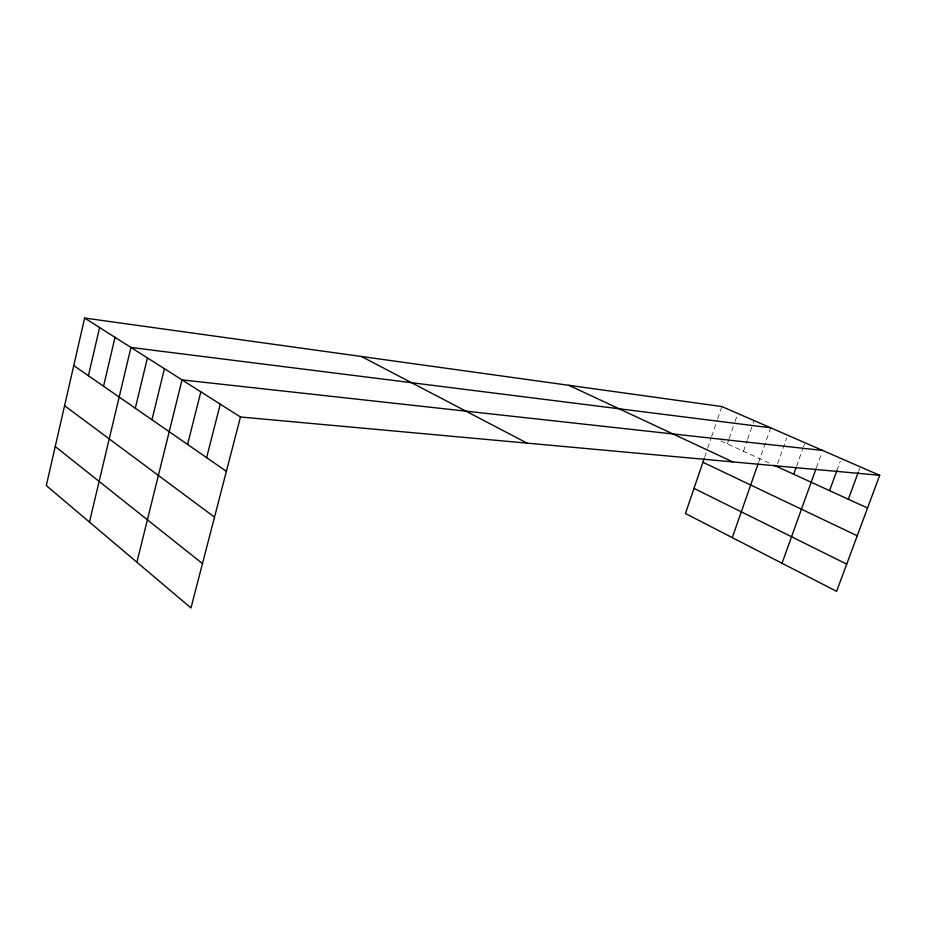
<?xml version="1.0" encoding="UTF-8"?>
<svg xmlns="http://www.w3.org/2000/svg" width="926" height="926" viewBox="0 0 926 926"><rect width="100%" height="100%" fill="white"/><g stroke="black" fill="none" stroke-linecap="round" stroke-linejoin="round"><path stroke-width="0.69" stroke-dasharray="4.63 3.47" d="M704.628 457.143L706.364 452.038M707.672 448.207L710.728 439.237M711.596 436.667L717.187 420.242M717.662 418.865L721.852 406.549M727.361 443.878L728.727 439.919M729.179 438.6L734.619 422.742M735.082 421.423L737.802 413.494M743.451 451.24L747.143 440.579M747.606 439.248L752.688 424.583M753.151 423.251L754.077 420.578M758.487 462.699L770.687 427.812M777.574 463.706L786.683 437.917M796.522 466.368L803.073 447.987M803.537 446.679L804.474 444.052M816.419 467.665L821.663 453.092M836.849 470.582L840.252 461.217M858.761 470.883L859.756 468.186M720.798 440.88L768.881 462.884"/><path stroke-width="1.39" d="M84.636 318.046L46.3 485.583L190.976 607.954L240.459 416.989L84.636 318.046L721.852 406.549L879.7 475.304L836.606 591.344L685.448 513.513L704.2 458.428M88.421 375.725L99.591 327.538M103.55 386.211L115.021 337.342M89.452 522.079L130.96 347.458L770.687 427.812M135.3 408.216L147.419 357.911M151.968 419.767L164.434 368.71M136.886 562.209L182.04 379.891L822.624 450.441M187.584 444.445L200.815 391.814M206.625 457.652L220.272 404.176M732.269 537.624L758.024 464.019M793.709 474.239L796.059 467.676M782.019 563.228L815.945 468.984M829.557 490.641L836.849 470.582M848.343 499.241L858.263 472.237M240.459 416.989L879.7 475.304M774.032 465.234L867.546 508.027M568.842 385.297L732.79 461.9M702.892 462.248L857.245 535.784M694.002 488.384L846.723 564.119M361.383 356.475L527.102 443.137M73.756 365.562L226.372 471.334M64.577 405.715L214.508 517.136M55.236 446.517L202.47 563.587"/></g></svg>
